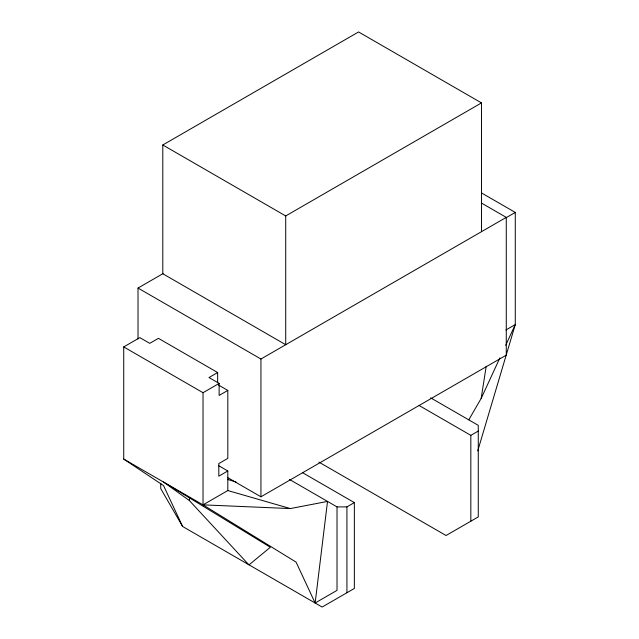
<?xml version="1.0" encoding="UTF-8"?>
<svg xmlns="http://www.w3.org/2000/svg" width="639" height="639" viewBox="0 0 639 639"><rect width="100%" height="100%" fill="white"/><g stroke="black" fill="none" stroke-linecap="round" stroke-linejoin="round"><path stroke-width="0.96" d="M346.929 592.744L346.929 506.895L354.357 502.605L354.357 588.447L322.144 607.05L182.61 526.488L160.732 488.595L160.732 483.244M248.707 564.652L189.28 500.457L189.631 497.517M289.491 479.458L337.017 506.895L337.017 590.372L315.139 603L327.527 501.415L290.354 508.572L203.026 504.858L123.726 459.074L123.726 346.921L139.837 337.624L149.75 343.351L158.424 338.343L217.651 372.537L217.651 382.705M468.778 419.863L481.175 398.409L486.215 366.211M477.724 450.902L515.274 324.588L515.274 212.436L481.654 193.026M481.175 398.409L499.89 357.896M505.705 345.292L515.274 324.588L505.872 330.012M249.042 564.844L270.353 547.264L163.376 481.966L189.28 500.457M481.486 102.911L285.713 215.942L285.713 344.709L162.801 273.748L162.801 144.981L358.575 31.95L481.486 102.911L481.486 231.685M138.016 338.974L138.016 288.053L163.073 273.588M217.651 372.537L208.977 377.545L219.137 383.408L219.137 395.429L227.811 390.421L227.811 458.379L218.81 463.579L218.81 476.167L227.811 470.975L227.811 490.552L203.026 504.858L296.081 562.112L315.139 603M138.016 288.053L260.936 359.022L506.272 217.38L506.272 355.156L260.936 496.799L227.412 477.445M123.726 346.921L203.026 392.705L219.137 383.408M505.944 217.819L515.274 212.436M419.112 405.501L470.831 435.359L478.268 431.069M337.017 506.895L346.929 506.895M227.811 490.552L290.354 508.572M227.364 479.386L235.967 481.966M481.343 202.986L506.272 217.38M162.801 144.981L285.713 215.942M430.742 397.905L478.268 425.342L478.268 516.911L446.054 535.514L318.869 462.085M218.498 385.037L227.811 390.421M302.638 472.74L354.357 502.605M218.498 465.591L227.811 470.975M123.726 459.074L163.552 485.6L182.61 526.488M470.831 435.359L470.831 521.208M260.936 359.022L260.936 496.799M203.026 392.705L203.026 504.858"/></g></svg>
